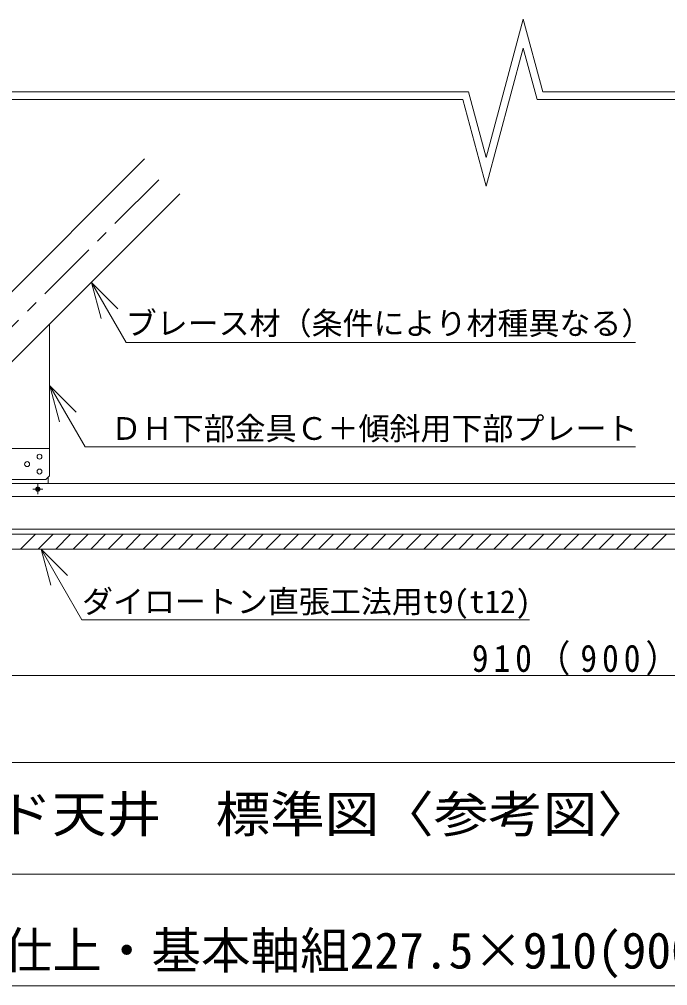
# Model space of a CAD drawing. Units: millimetres at full size, sheet at 1:10; details may follow other scales. Extents: x -2077 to 2023, y -1433 to 1417.
# Drawn here: x 773 to 1296, y -1433 to -653 of the extents above; entities that cross this region are included whole.
import ezdxf
from ezdxf.enums import TextEntityAlignment as Align

# ---------------------------------------------------------------- set-up
doc = ezdxf.new("R2010")
doc.units = ezdxf.units.MM
doc.header["$LTSCALE"] = 10
doc.linetypes.add('CHAIN1', pattern=[8, 5, -1, 1, -1])
for name, color, linetype, lineweight in [('1-0_断面', 7, 'Continuous', 9), ('1-1_寸法', 7, 'Continuous', 9), ('1-2_文字', 7, 'Continuous', 9), ('F-0_図枠', 7, 'Continuous', 9)]:
    doc.layers.add(name, color=color, linetype=linetype, lineweight=lineweight)
doc.styles.add('ＭＳ ゴシック', font='')
doc.styles.get('ＭＳ ゴシック').set_extended_font_data('MS Gothic')

msp = doc.modelspace()

# ---------------------------------------------------------------- linework, layer by layer
at = {"layer": '1-0_断面'}
for p, q in [((722.82, -916.79), (874.06, -765.55)), ((751.11, -945.07), (902.35, -793.83)), ((797.2, -1021.38), (797.2, -898.98)), ((797.2, -1021.38), (794.2, -1024.38)), ((719.39, -1027.48), (1613.07, -1027.48)), ((725.2, -1024.38), (794.2, -1024.38)), ((787.8, -1036.08), (787.8, -1028.08)), ((796.2, -1022.38), (796.2, -1027.48)), ((791.8, -1032.08), (783.8, -1032.08)), ((-196.9, -1038.08), (1613.19, -1038.08)), ((1722.07, -1064.48), (-316.22, -1064.48)), ((1722.07, -1068.48), (-316.22, -1068.48)), ((773.98, -1080.48), (785.98, -1068.48)), ((788.12, -1080.48), (800.12, -1068.48)), ((802.26, -1080.48), (814.26, -1068.48)), ((816.4, -1080.48), (828.4, -1068.48)), ((830.54, -1080.48), (842.54, -1068.48)), ((844.69, -1080.48), (856.69, -1068.48)), ((858.83, -1080.48), (870.83, -1068.48)), ((862.18, -1068.52), (862.22, -1068.48)), ((872.97, -1080.48), (884.97, -1068.48)), ((887.11, -1080.48), (899.11, -1068.48)), ((901.25, -1080.48), (913.25, -1068.48)), ((915.4, -1080.48), (927.4, -1068.48)), ((929.54, -1080.48), (941.54, -1068.48)), ((943.68, -1080.48), (955.68, -1068.48)), ((957.82, -1080.48), (969.82, -1068.48)), ((971.97, -1080.48), (983.97, -1068.48)), ((986.11, -1080.48), (998.11, -1068.48)), ((1000.25, -1080.48), (1012.25, -1068.48)), ((1014.39, -1080.48), (1026.39, -1068.48)), ((1017.74, -1068.52), (1017.79, -1068.48)), ((1028.53, -1080.48), (1040.53, -1068.48)), ((1042.68, -1080.48), (1054.68, -1068.48)), ((1056.82, -1080.48), (1068.82, -1068.48)), ((1070.96, -1080.48), (1082.96, -1068.48)), ((1085.1, -1080.48), (1097.1, -1068.48)), ((1099.24, -1080.48), (1111.24, -1068.48)), ((1113.39, -1080.48), (1125.39, -1068.48)), ((1127.53, -1080.48), (1139.53, -1068.48)), ((1141.67, -1080.48), (1153.67, -1068.48)), ((1155.81, -1080.48), (1167.81, -1068.48)), ((1169.96, -1080.48), (1181.96, -1068.48)), ((1173.31, -1068.52), (1173.35, -1068.48)), ((1184.1, -1080.48), (1196.1, -1068.48)), ((1198.24, -1080.48), (1210.24, -1068.48)), ((1212.38, -1080.48), (1224.38, -1068.48)), ((1226.52, -1080.48), (1238.52, -1068.48)), ((1240.67, -1080.48), (1252.67, -1068.48)), ((1254.81, -1080.48), (1266.81, -1068.48)), ((1268.95, -1080.48), (1280.95, -1068.48)), ((1283.09, -1080.48), (1295.09, -1068.48)), ((1722.07, -1080.48), (-316.22, -1080.48))]:
    msp.add_line(p, q, dxfattribs=at)
at = {"layer": '1-0_断面', "color": 4, "linetype": 'CHAIN1'}
msp.add_line((736.96, -930.93), (888.21, -779.69), dxfattribs=at)
at = {"layer": '1-0_断面', "color": 4}
msp.add_line((722.2, -999.38), (797.2, -999.38), dxfattribs=at)
for centre in [(789.2, -1005.88), (779.2, -1011.88), (789.2, -1017.88)]:
    msp.add_circle(centre, 2, dxfattribs=at)
at = {"layer": '1-0_断面'}
for radius in [1.8, 1.2]:
    msp.add_circle((787.8, -1032.08), radius, dxfattribs=at)
at = {"layer": '1-1_寸法'}
for p, q in [((1179.6, -652.89), (1149.7, -764.48)), ((1195.3, -711.48), (1179.6, -652.89)), ((1179.6, -676.07), (1149.7, -787.66)), ((1190.7, -717.48), (1179.6, -676.07)), ((280.7, -717.48), (1130.9, -717.48)), ((285.3, -711.48), (1135.5, -711.48)), ((1130.9, -717.48), (1149.7, -787.66)), ((1149.7, -764.48), (1135.5, -711.48)), ((1190.7, -717.48), (1722.07, -717.48)), ((1195.3, -711.48), (1722.07, -711.48)), ((708.1, -1182.41), (1618.1, -1182.41))]:
    msp.add_line(p, q, dxfattribs=at)
at = {"layer": '1-2_文字'}
for p, q in [((831.27, -865.31), (852.48, -886.52)), ((831.27, -865.31), (839.03, -894.29)), ((859.18, -913.66), (831.27, -865.31)), ((859.18, -913.66), (1270.28, -913.66)), ((797.61, -948.76), (818.83, -969.98)), ((797.61, -948.76), (805.38, -977.74)), ((797.61, -948.76), (825.92, -997.8)), ((1270.28, -997.8), (825.92, -997.8)), ((790.59, -1080.48), (798.35, -1109.46)), ((823.48, -1137.46), (1184.57, -1137.46))]:
    msp.add_line(p, q, dxfattribs=at)
msp.add_lwpolyline([(823.48, -1137.46), (790.59, -1080.48), (811.8, -1101.69)], dxfattribs=at)
at = {"layer": 'F-0_図枠'}
for p, q in [((-2077.43, -1252.82), (2022.57, -1252.82)), ((1362.57, -1342.82), (-197.43, -1342.82)), ((-2077.43, -1432.82), (2022.57, -1432.82))]:
    msp.add_line(p, q, dxfattribs=at)

# ---------------------------------------------------------------- texts
at = {"layer": '1-1_寸法', "insert": (1138.1, -1182.41), "char_height": 21.99, "attachment_point": 7, "style": 'ＭＳ ゴシック'}
msp.add_mtext('\\T1.3;\\W0.9;910（900）', dxfattribs=at)
at = {"layer": '1-2_文字', "style": 'ＭＳ ゴシック'}
for s, p in [('ブレース材（条件により材種異なる）', (858.77, -912.89)), ('ＤＨ下部金具Ｃ＋傾斜用下部プレート', (846.65, -997.8)), ('ダイロートン直張工法用t9(t12)', (823.48, -1137.46))]:
    msp.add_text(s, height=18.33, dxfattribs=at).set_placement(p, align=Align.BOTTOM_LEFT)
at = {"layer": 'F-0_図枠', "style": 'ＭＳ ゴシック', "width": 1.1}
msp.add_text('ダイケンハイブリッド天井\u3000標準図〈参考図〉', height=29.33, dxfattribs=at).set_placement((359.25, -1317.82), align=Align.BOTTOM_LEFT)
at = {"layer": 'F-0_図枠', "style": 'ＭＳ ゴシック'}
msp.add_text('【傾斜天井～吊元傾斜】直張仕上・基本軸組227.5×910(900)', height=29.33, dxfattribs=at).set_placement((239.45, -1427.82), align=Align.BOTTOM_LEFT)

doc.saveas('drawing.dxf')
